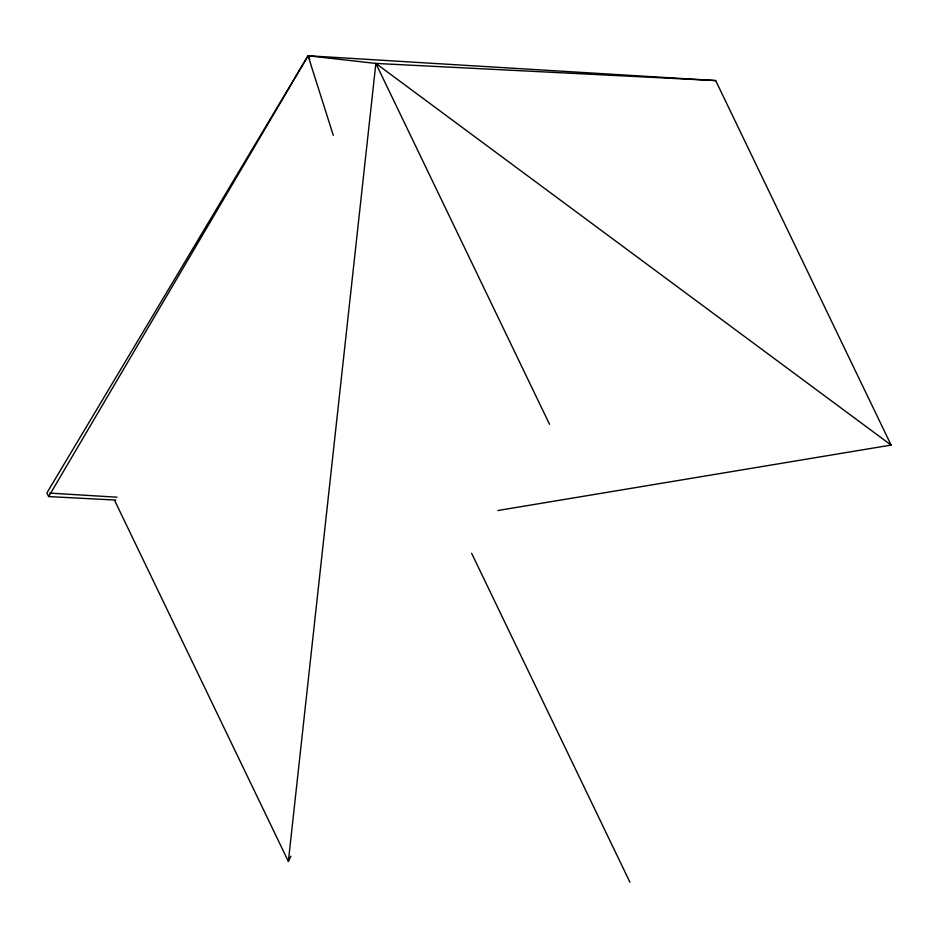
<?xml version="1.0" encoding="UTF-8"?>
<svg xmlns="http://www.w3.org/2000/svg" width="938" height="938" viewBox="0 0 938 938"><rect width="100%" height="100%" fill="white"/><g stroke="black" fill="none" stroke-linecap="round" stroke-linejoin="round"><path stroke-width="1.41" d="M114.694 500.599L288.365 861.447L375.868 63.432L715.682 80.574L891.1 445.069L497.879 510.518M288.365 861.447L290.909 856.183M115.808 500.083L48.659 496.577L308.063 55.764L715.682 80.574M49.82 493.107L117.027 497.199M891.1 445.069L375.868 63.432L308.063 55.764L46.9 492.931L48.659 496.577M375.868 63.432L549.527 424.281M309.821 59.411L308.063 55.764L333.283 135.318M471.615 553.268L629.937 882.236"/></g></svg>
